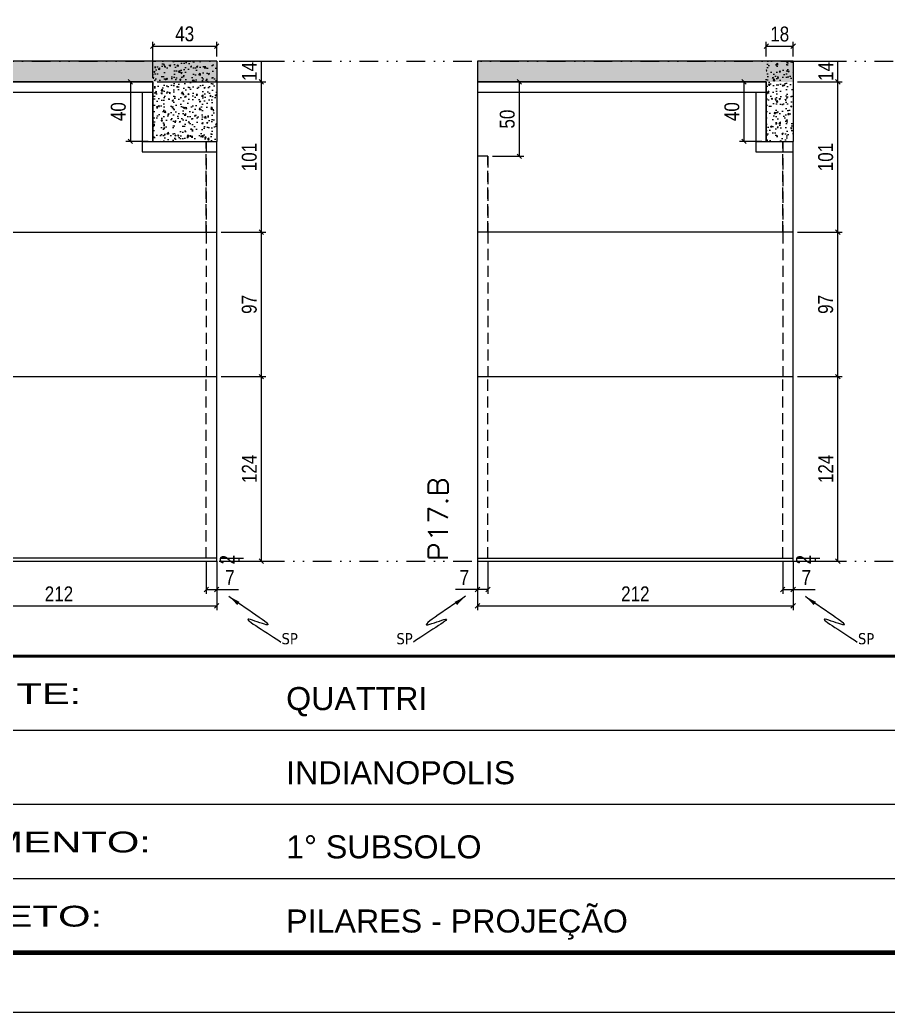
# Model space of a CAD drawing. Header units: millimetres. Extents: x 1945 to 8225, y 304 to 15137.
# Drawn here: x 7260 to 7843, y 6047 to 6714 of the extents above; entities that cross this region are included whole.
import ezdxf

# ---------------------------------------------------------------- set-up
doc = ezdxf.new("R2010")
doc.units = ezdxf.units.MM
for name, pattern in [('CONTINUO', [0]), ('DASHED', [0.75, 0.5, -0.25]), ('DIVIDE2', [0.625, 0.25, -0.125, 0, -0.125, 0, -0.125]), ('HIDDEN', [0.375, 0.25, -0.125])]:
    doc.linetypes.add(name, pattern=pattern)
for name, color, linetype in [('COTA', 241, 'Continuous'), ('Nível', 160, 'Continuous'), ('Painéis', 200, 'Continuous'), ('SARR_2.2x7', 40, 'Continuous'), ('texto', 7, 'Continuous')]:
    doc.layers.add(name, color=color, linetype=linetype)
for name, color, linetype, lineweight in [('Folhas', 255, 'Continuous', 9), ('SARRAFO DE PRESSAO', 251, 'DASHED', 9), ('Texto Seção', 7, 'Continuous', 15)]:
    doc.layers.add(name, color=color, linetype=linetype, lineweight=lineweight)
doc.styles.add('ARIAL', font='arial.ttf')
doc.styles.add('COTA TECNICA', font='techl___.ttf', dxfattribs={"height": 10})
doc.styles.add('REGUA-120', font='ROMANS.shx', dxfattribs={"height": 15})
doc.styles.get("Standard").update_dxf_attribs({"font": 'arial.ttf'})
doc.styles.add('Tecnologia', font='')
doc.styles.get('Tecnologia').set_extended_font_data('Forgotten Futurist')
doc.dimstyles.new('PAINEL', dxfattribs={"dimtxt": 10, "dimasz": 3, "dimexe": 3, "dimexo": 3, "dimgap": 3, "dimtad": 1, "dimdec": 1, "dimzin": 12, "dimdsep": 46, "dimtxsty": 'COTA TECNICA', "dimblk1": 'OBLIQUE', "dimblk2": 'OBLIQUE', "dimsah": 1, "dimcen": 0.9, "dimclrd": 4, "dimclre": 4, "dimclrt": 240, "dimadec": 1, "dimazin": 3, "dimtfac": 1, "dimtdec": 1, "dimtmove": 0, "dimatfit": 3, "dimfxl": 1, "dimtolj": 1, "dimtzin": 12, "dimarcsym": 0})
doc.dimstyles.new('PAINEL-NOVA', dxfattribs={"dimtxt": 10, "dimasz": 3, "dimexe": 3, "dimexo": 3, "dimgap": 3, "dimtad": 1, "dimdec": 1, "dimzin": 12, "dimdsep": 46, "dimtxsty": 'COTA TECNICA', "dimblk1": 'OBLIQUE', "dimblk2": 'OBLIQUE', "dimsah": 1, "dimcen": 0.9, "dimclrd": 4, "dimclre": 4, "dimclrt": 240, "dimadec": 1, "dimazin": 3, "dimtfac": 1, "dimtdec": 1, "dimtix": 1, "dimtmove": 0, "dimatfit": 3, "dimfxl": 1, "dimtolj": 1, "dimtzin": 12, "dimarcsym": 0})
doc.dimstyles.get("Standard").update_dxf_attribs({"dimtxt": 0.18, "dimasz": 0.18, "dimexe": 0.18, "dimexo": 0.0625, "dimgap": 0.09, "dimtad": 0, "dimtih": 1, "dimtoh": 1, "dimdec": 4, "dimzin": 0, "dimdsep": 46, "dimtxsty": 'Standard', "dimcen": 0.09, "dimadec": 0, "dimazin": 0, "dimtfac": 1, "dimtdec": 4, "dimtofl": 0, "dimtmove": 0, "dimatfit": 3, "dimfxl": 1, "dimtolj": 1, "dimtzin": 0, "dimarcsym": 0})
pattern_1 = [(51, (10485.418, 9083.2484), (9.121755, -0.637855), [0.9525, -10.4775]), (356, (10485.418, 9083.248), (-1.928623, 9.520633), [0.762, -8.38203]), (101.45144, (10486.178, 9083.195), (7.193132, 8.882778), [0.8095, -8.904512]), (47.1842, (10485.373, 9085.788), (13.588575, -1.865247), [1.42875, -15.71625]), (97.63556, (10486.506, 9085.633), (11.65249, 12.576586), [1.21425, -13.35678]), (352.18415, (10485.373, 9085.788), (11.65249, 12.576586), [1.143, -12.572987]), (22, (10486.654, 9085.175), (7.668804, -4.98018), [0.9525, -10.4775]), (327, (10486.654, 9085.175), (2.928905, 9.261925), [0.762, -8.382]), (72.45145, (10487.293, 9084.76), (10.597708, 4.281746), [0.8095, -8.904497]), (38.5, (10485.4177, 9083.2484), (0.0806222, 4.2298032), [0, -8.2804, 0, -8.509, 0, -8.41375]), (8.5, (10485.4177, 9083.2484), (3.2530547, 5.066574), [0, -4.8514, 0, -8.0899, 0, -3.20675]), (328.5, (10482.586, 9083.199), (6.7834962, -0.1680745), [0, -3.175, 0, -9.906, 0, -13.1445]), (318.5, (10481.316, 9083.177), (7.383143, 1.4003915), [0, -4.1275, 0, -6.5786, 0, -9.3345])]
pattern_2 = [(51, (10430.653, 9083.2484), (9.121755, -0.637855), [0.9525, -10.4775]), (356, (10430.653, 9083.248), (-1.928623, 9.520633), [0.762, -8.38203]), (101.45144, (10431.413, 9083.195), (7.193132, 8.882778), [0.8095, -8.904512]), (47.1842, (10430.609, 9085.788), (13.588575, -1.865247), [1.42875, -15.71625]), (97.63556, (10431.741, 9085.633), (11.65249, 12.576586), [1.21425, -13.35678]), (352.18415, (10430.609, 9085.788), (11.65249, 12.576586), [1.143, -12.572987]), (22, (10431.89, 9085.175), (7.668804, -4.98018), [0.9525, -10.4775]), (327, (10431.89, 9085.175), (2.928905, 9.261925), [0.762, -8.382]), (72.45145, (10432.529, 9084.76), (10.597708, 4.281746), [0.8095, -8.904497]), (38.5, (10430.6532, 9083.2484), (0.0806222, 4.2298032), [0, -8.2804, 0, -8.509, 0, -8.41375]), (8.5, (10430.653, 9083.2484), (3.2530547, 5.066574), [0, -4.8514, 0, -8.0899, 0, -3.20675]), (328.5, (10427.8215, 9083.199), (6.7834962, -0.1680745), [0, -3.175, 0, -9.906, 0, -13.1445]), (318.5, (10426.552, 9083.177), (7.383143, 1.400391), [0, -4.1275, 0, -6.5786, 0, -9.3345])]

# ---------------------------------------------------------------- blocks, each defined once
blk = doc.blocks.new('9999999999')
at = {"color": 30, "linetype": 'CONTINUO'}
for p, q in [((98564.56, 34379.64), (99583.98, 34379.64)), ((98564.56, 34329.83), (99487.98, 34329.83)), ((98564.56, 34280.02), (99487.98, 34280.02))]:
    blk.add_line(p, q, dxfattribs=at)
at = {"color": 30, "linetype": 'CONTINUO', "const_width": 2}
blk.add_lwpolyline([(99583.98, 34230.21), (99583.98, 34414.45, 0.414214), (99568.98, 34429.45), (98228.98, 34429.45, 0.414214), (98213.98, 34414.45), (98213.98, 34245.21, 0.414214), (98228.98, 34230.21), (99583.98, 34230.21)], format="xyb", dxfattribs=at)
at = {"layer": 'Folhas'}
blk.add_lwpolyline([(98138.98, 34190.21), (99623.98, 34190.21), (99623.98, 35240.21), (98138.98, 35240.21)], close=True, dxfattribs=at)
at = {"layer": 'Folhas', "color": 30, "const_width": 3}
blk.add_lwpolyline([(98213.98, 34230.21), (99583.98, 34230.21), (99583.98, 35200.21), (98213.98, 35200.21)], close=True, dxfattribs=at)
at = {"color": 7, "linetype": 'Continuous', "ltscale": 5, "style": 'ARIAL'}
for s, height, p in [('QUATTRI', 15.483, (98837.68, 34393.13)), ('INDIANOPOLIS', 15.4829, (98837.68, 34343.32)), ('1° SUBSOLO', 15.483, (98837.68, 34293.51)), ('PILARES - PROJEÇÃO', 15.4829, (98837.68, 34243.7))]:
    blk.add_text(s, height=height, dxfattribs=at).set_placement(p)
at = {"layer": 'Folhas', "color": 7, "style": 'Tecnologia', "width": 1.5}
for s, p in [('CLIENTE:', (98573.65, 34397.17)), ('PAVIMENTO:', (98573.65, 34297.5)), ('PROJETO:', (98573.65, 34247.69))]:
    blk.add_text(s, height=14, dxfattribs=at).set_placement(p)
blk = doc.blocks.new('*D167')
at = {"layer": 'COTA', "color": 4, "linetype": 'Continuous', "lineweight": -2, "ltscale": 30, "transparency": 16777216}
for p, q in [((7395.42, 6352.05), (7410.42, 6352.05)), ((7395.42, 6350.05), (7410.42, 6350.05)), ((7407.42, 6350.05), (7407.42, 6352.05))]:
    blk.add_line(p, q, dxfattribs=at)
at = {"layer": 'Defpoints', "color": 0, "linetype": 'Continuous', "ltscale": 30, "transparency": 16777216}
for p in [(7392.42, 6352.05), (7392.42, 6350.05), (7407.42, 6352.05)]:
    blk.add_point(p, dxfattribs=at)
at = {"layer": 'COTA', "color": 240, "linetype": 'Continuous', "ltscale": 30, "transparency": 16777216, "insert": (7399.42, 6351.05), "char_height": 10, "attachment_point": 5, "rotation": 90, "style": 'COTA TECNICA'}
blk.add_mtext('\\A1;2', dxfattribs=at)
blk = doc.blocks.new('_Oblique')
at = {"color": 0, "linetype": 'ByBlock', "lineweight": -2}
blk.add_line((-0.5, -0.5), (0.5, 0.5), dxfattribs=at)
blk = doc.blocks.new('*D168')
at = {"layer": 'COTA', "color": 4, "linetype": 'Continuous', "lineweight": -2, "ltscale": 30, "transparency": 16777216}
for p, q in [((7395.42, 6571.05), (7425.42, 6571.05)), ((7422.42, 6474.05), (7422.42, 6571.05)), ((7395.42, 6474.05), (7425.42, 6474.05))]:
    blk.add_line(p, q, dxfattribs=at)
at = {"layer": 'Defpoints', "color": 0, "linetype": 'Continuous', "ltscale": 30, "transparency": 16777216}
for p in [(7392.42, 6571.05), (7422.42, 6571.05), (7392.42, 6474.05)]:
    blk.add_point(p, dxfattribs=at)
at = {"layer": 'COTA', "color": 4, "linetype": 'Continuous', "lineweight": -2, "ltscale": 30, "transparency": 16777216, "xscale": 3, "yscale": 3, "zscale": 3}
for p, rotation in [((7422.42, 6571.05), 90), ((7422.42, 6474.05), 270)]:
    blk.add_blockref('_Oblique', p, dxfattribs=dict(at, rotation=rotation))
at = {"layer": 'COTA', "color": 240, "linetype": 'Continuous', "ltscale": 30, "transparency": 16777216, "insert": (7414.32, 6522.55), "char_height": 10, "attachment_point": 5, "rotation": 90, "style": 'COTA TECNICA'}
blk.add_mtext('\\A1;97', dxfattribs=at)
blk = doc.blocks.new('*D169')
at = {"layer": 'COTA', "color": 4, "linetype": 'Continuous', "lineweight": -2, "ltscale": 30, "transparency": 16777216}
for p, q in [((7352.42, 6672.05), (7425.42, 6672.05)), ((7422.42, 6571.05), (7422.42, 6672.05)), ((7395.42, 6571.05), (7425.42, 6571.05))]:
    blk.add_line(p, q, dxfattribs=at)
at = {"layer": 'Defpoints', "color": 0, "linetype": 'Continuous', "ltscale": 30, "transparency": 16777216}
for p in [(7349.42, 6672.05), (7422.42, 6672.05), (7392.42, 6571.05)]:
    blk.add_point(p, dxfattribs=at)
at = {"layer": 'COTA', "color": 4, "linetype": 'Continuous', "lineweight": -2, "ltscale": 30, "transparency": 16777216, "xscale": 3, "yscale": 3, "zscale": 3}
for p, rotation in [((7422.42, 6672.05), 90), ((7422.42, 6571.05), 270)]:
    blk.add_blockref('_Oblique', p, dxfattribs=dict(at, rotation=rotation))
at = {"layer": 'COTA', "color": 240, "linetype": 'Continuous', "ltscale": 30, "transparency": 16777216, "insert": (7414.32, 6621.55), "char_height": 10, "attachment_point": 5, "rotation": 90, "style": 'COTA TECNICA'}
blk.add_mtext('\\A1;101', dxfattribs=at)
blk = doc.blocks.new('*D170')
at = {"layer": 'COTA', "color": 4, "linetype": 'Continuous', "lineweight": -2, "ltscale": 30, "transparency": 16777216}
for p, q in [((7395.42, 6686.05), (7425.42, 6686.05)), ((7422.42, 6672.05), (7422.42, 6686.05)), ((7352.42, 6672.05), (7425.42, 6672.05))]:
    blk.add_line(p, q, dxfattribs=at)
at = {"layer": 'Defpoints', "color": 0, "linetype": 'Continuous', "ltscale": 30, "transparency": 16777216}
for p in [(7392.42, 6686.05), (7422.42, 6686.05), (7349.42, 6672.05)]:
    blk.add_point(p, dxfattribs=at)
at = {"layer": 'COTA', "color": 240, "linetype": 'Continuous', "ltscale": 30, "transparency": 16777216, "insert": (7414.34, 6679.05), "char_height": 10, "attachment_point": 5, "rotation": 90, "style": 'COTA TECNICA'}
blk.add_mtext('\\A1;14', dxfattribs=at)
blk = doc.blocks.new('*D171')
at = {"layer": 'COTA', "color": 4, "linetype": 'Continuous', "lineweight": -2, "ltscale": 30, "transparency": 16777216}
for p, q in [((7395.42, 6474.05), (7425.42, 6474.05)), ((7422.42, 6350.05), (7422.42, 6474.05)), ((7395.42, 6350.05), (7425.42, 6350.05))]:
    blk.add_line(p, q, dxfattribs=at)
at = {"layer": 'Defpoints', "color": 0, "linetype": 'Continuous', "ltscale": 30, "transparency": 16777216}
for p in [(7392.42, 6474.05), (7422.42, 6474.05), (7392.42, 6350.05)]:
    blk.add_point(p, dxfattribs=at)
at = {"layer": 'COTA', "color": 4, "linetype": 'Continuous', "lineweight": -2, "ltscale": 30, "transparency": 16777216, "xscale": 3, "yscale": 3, "zscale": 3}
for p, rotation in [((7422.42, 6474.05), 90), ((7422.42, 6350.05), 270)]:
    blk.add_blockref('_Oblique', p, dxfattribs=dict(at, rotation=rotation))
at = {"layer": 'COTA', "color": 240, "linetype": 'Continuous', "ltscale": 30, "transparency": 16777216, "insert": (7414.34, 6412.05), "char_height": 10, "attachment_point": 5, "rotation": 90, "style": 'COTA TECNICA'}
blk.add_mtext('\\A1;124', dxfattribs=at)
blk = doc.blocks.new('*D172')
at = {"layer": 'COTA', "color": 4, "linetype": 'Continuous', "lineweight": -2, "ltscale": 30, "transparency": 16777216}
for p, q in [((7180.42, 6347.05), (7180.42, 6317.05)), ((7392.42, 6347.05), (7392.42, 6317.05)), ((7180.42, 6320.05), (7392.42, 6320.05))]:
    blk.add_line(p, q, dxfattribs=at)
at = {"layer": 'Defpoints', "color": 0, "linetype": 'Continuous', "ltscale": 30, "transparency": 16777216}
for p in [(7180.42, 6350.05), (7392.42, 6350.05), (7392.42, 6320.05)]:
    blk.add_point(p, dxfattribs=at)
at = {"layer": 'COTA', "color": 4, "linetype": 'Continuous', "lineweight": -2, "ltscale": 30, "transparency": 16777216, "xscale": 3, "yscale": 3, "zscale": 3, "rotation": 180}
blk.add_blockref('_Oblique', (7180.42, 6320.05), dxfattribs=at)
at = {"layer": 'COTA', "color": 4, "linetype": 'Continuous', "lineweight": -2, "ltscale": 30, "transparency": 16777216, "xscale": 3, "yscale": 3, "zscale": 3}
blk.add_blockref('_Oblique', (7392.42, 6320.05), dxfattribs=at)
at = {"layer": 'COTA', "color": 240, "linetype": 'Continuous', "ltscale": 30, "transparency": 16777216, "insert": (7286.42, 6328.11), "char_height": 10, "attachment_point": 5, "style": 'COTA TECNICA'}
blk.add_mtext('\\A1;212', dxfattribs=at)
blk = doc.blocks.new('*D27')
at = {"layer": 'COTA', "color": 4, "linetype": 'ByBlock', "lineweight": -2, "transparency": 16777216}
for p, q in [((131596.05, 29930.75), (131596.05, 29908.67)), ((131603.05, 29930.68), (131603.05, 29908.67)), ((131596.05, 29911.67), (131603.05, 29911.67)), ((131603.05, 29911.67), (131617.78, 29911.67))]:
    blk.add_line(p, q, dxfattribs=at)
at = {"layer": 'Defpoints', "color": 0, "linetype": 'ByBlock', "transparency": 16777216}
for p in [(131596.05, 29933.75), (131603.05, 29933.68), (131603.05, 29911.67)]:
    blk.add_point(p, dxfattribs=at)
at = {"layer": 'COTA', "color": 4, "linetype": 'ByBlock', "lineweight": -2, "transparency": 16777216, "xscale": 3, "yscale": 3, "zscale": 3, "rotation": 180}
blk.add_blockref('_Oblique', (131596.05, 29911.67), dxfattribs=at)
at = {"layer": 'COTA', "color": 4, "linetype": 'ByBlock', "lineweight": -2, "transparency": 16777216, "xscale": 3, "yscale": 3, "zscale": 3}
blk.add_blockref('_Oblique', (131603.05, 29911.67), dxfattribs=at)
at = {"layer": 'COTA', "color": 240, "linetype": 'ByBlock', "transparency": 16777216, "insert": (131611.91, 29919.74), "char_height": 10, "attachment_point": 5, "style": 'COTA TECNICA'}
blk.add_mtext('\\A1;7', dxfattribs=at)
blk = doc.blocks.new('*D173')
at = {"layer": 'COTA', "color": 4, "linetype": 'Continuous', "lineweight": -2, "ltscale": 30, "transparency": 16777216}
for p, q in [((7782.65, 6352.05), (7797.65, 6352.05)), ((7782.65, 6350.05), (7797.65, 6350.05)), ((7794.65, 6350.05), (7794.65, 6352.05))]:
    blk.add_line(p, q, dxfattribs=at)
at = {"layer": 'Defpoints', "color": 0, "linetype": 'Continuous', "ltscale": 30, "transparency": 16777216}
for p in [(7779.65, 6352.05), (7779.65, 6350.05), (7794.65, 6352.05)]:
    blk.add_point(p, dxfattribs=at)
at = {"layer": 'COTA', "color": 240, "linetype": 'Continuous', "ltscale": 30, "transparency": 16777216, "insert": (7786.65, 6351.05), "char_height": 10, "attachment_point": 5, "rotation": 90, "style": 'COTA TECNICA'}
blk.add_mtext('\\A1;2', dxfattribs=at)
blk = doc.blocks.new('*D174')
at = {"layer": 'COTA', "color": 4, "linetype": 'Continuous', "lineweight": -2, "ltscale": 30, "transparency": 16777216}
for p, q in [((7782.65, 6571.05), (7812.65, 6571.05)), ((7809.65, 6474.05), (7809.65, 6571.05)), ((7782.65, 6474.05), (7812.65, 6474.05))]:
    blk.add_line(p, q, dxfattribs=at)
at = {"layer": 'Defpoints', "color": 0, "linetype": 'Continuous', "ltscale": 30, "transparency": 16777216}
for p in [(7779.65, 6571.05), (7809.65, 6571.05), (7779.65, 6474.05)]:
    blk.add_point(p, dxfattribs=at)
at = {"layer": 'COTA', "color": 4, "linetype": 'Continuous', "lineweight": -2, "ltscale": 30, "transparency": 16777216, "xscale": 3, "yscale": 3, "zscale": 3}
for p, rotation in [((7809.65, 6571.05), 90), ((7809.65, 6474.05), 270)]:
    blk.add_blockref('_Oblique', p, dxfattribs=dict(at, rotation=rotation))
at = {"layer": 'COTA', "color": 240, "linetype": 'Continuous', "ltscale": 30, "transparency": 16777216, "insert": (7801.55, 6522.55), "char_height": 10, "attachment_point": 5, "rotation": 90, "style": 'COTA TECNICA'}
blk.add_mtext('\\A1;97', dxfattribs=at)
blk = doc.blocks.new('*D175')
at = {"layer": 'COTA', "color": 4, "linetype": 'Continuous', "lineweight": -2, "ltscale": 30, "transparency": 16777216}
for p, q in [((7782.65, 6672.05), (7812.65, 6672.05)), ((7809.65, 6571.05), (7809.65, 6672.05)), ((7782.65, 6571.05), (7812.65, 6571.05))]:
    blk.add_line(p, q, dxfattribs=at)
at = {"layer": 'Defpoints', "color": 0, "linetype": 'Continuous', "ltscale": 30, "transparency": 16777216}
for p in [(7779.65, 6672.05), (7809.65, 6672.05), (7779.65, 6571.05)]:
    blk.add_point(p, dxfattribs=at)
at = {"layer": 'COTA', "color": 4, "linetype": 'Continuous', "lineweight": -2, "ltscale": 30, "transparency": 16777216, "xscale": 3, "yscale": 3, "zscale": 3}
for p, rotation in [((7809.65, 6672.05), 90), ((7809.65, 6571.05), 270)]:
    blk.add_blockref('_Oblique', p, dxfattribs=dict(at, rotation=rotation))
at = {"layer": 'COTA', "color": 240, "linetype": 'Continuous', "ltscale": 30, "transparency": 16777216, "insert": (7801.55, 6621.55), "char_height": 10, "attachment_point": 5, "rotation": 90, "style": 'COTA TECNICA'}
blk.add_mtext('\\A1;101', dxfattribs=at)
blk = doc.blocks.new('*D176')
at = {"layer": 'COTA', "color": 4, "linetype": 'Continuous', "lineweight": -2, "ltscale": 30, "transparency": 16777216}
for p, q in [((7782.65, 6686.05), (7812.65, 6686.05)), ((7809.65, 6672.05), (7809.65, 6686.05)), ((7782.65, 6672.05), (7812.65, 6672.05))]:
    blk.add_line(p, q, dxfattribs=at)
at = {"layer": 'Defpoints', "color": 0, "linetype": 'Continuous', "ltscale": 30, "transparency": 16777216}
for p in [(7779.65, 6686.05), (7809.65, 6686.05), (7779.65, 6672.05)]:
    blk.add_point(p, dxfattribs=at)
at = {"layer": 'COTA', "color": 240, "linetype": 'Continuous', "ltscale": 30, "transparency": 16777216, "insert": (7801.58, 6679.05), "char_height": 10, "attachment_point": 5, "rotation": 90, "style": 'COTA TECNICA'}
blk.add_mtext('\\A1;14', dxfattribs=at)
blk = doc.blocks.new('*D177')
at = {"layer": 'COTA', "color": 4, "linetype": 'Continuous', "lineweight": -2, "ltscale": 30, "transparency": 16777216}
for p, q in [((7782.65, 6474.05), (7812.65, 6474.05)), ((7809.65, 6350.05), (7809.65, 6474.05)), ((7782.65, 6350.05), (7812.65, 6350.05))]:
    blk.add_line(p, q, dxfattribs=at)
at = {"layer": 'Defpoints', "color": 0, "linetype": 'Continuous', "ltscale": 30, "transparency": 16777216}
for p in [(7779.65, 6474.05), (7809.65, 6474.05), (7779.65, 6350.05)]:
    blk.add_point(p, dxfattribs=at)
at = {"layer": 'COTA', "color": 4, "linetype": 'Continuous', "lineweight": -2, "ltscale": 30, "transparency": 16777216, "xscale": 3, "yscale": 3, "zscale": 3}
for p, rotation in [((7809.65, 6474.05), 90), ((7809.65, 6350.05), 270)]:
    blk.add_blockref('_Oblique', p, dxfattribs=dict(at, rotation=rotation))
at = {"layer": 'COTA', "color": 240, "linetype": 'Continuous', "ltscale": 30, "transparency": 16777216, "insert": (7801.58, 6412.05), "char_height": 10, "attachment_point": 5, "rotation": 90, "style": 'COTA TECNICA'}
blk.add_mtext('\\A1;124', dxfattribs=at)
blk = doc.blocks.new('*D178')
at = {"layer": 'COTA', "color": 4, "linetype": 'Continuous', "lineweight": -2, "ltscale": 30, "transparency": 16777216}
for p, q in [((7567.65, 6347.05), (7567.65, 6317.05)), ((7779.65, 6347.05), (7779.65, 6317.05)), ((7567.65, 6320.05), (7779.65, 6320.05))]:
    blk.add_line(p, q, dxfattribs=at)
at = {"layer": 'Defpoints', "color": 0, "linetype": 'Continuous', "ltscale": 30, "transparency": 16777216}
for p in [(7567.65, 6350.05), (7779.65, 6350.05), (7779.65, 6320.05)]:
    blk.add_point(p, dxfattribs=at)
at = {"layer": 'COTA', "color": 4, "linetype": 'Continuous', "lineweight": -2, "ltscale": 30, "transparency": 16777216, "xscale": 3, "yscale": 3, "zscale": 3, "rotation": 180}
blk.add_blockref('_Oblique', (7567.65, 6320.05), dxfattribs=at)
at = {"layer": 'COTA', "color": 4, "linetype": 'Continuous', "lineweight": -2, "ltscale": 30, "transparency": 16777216, "xscale": 3, "yscale": 3, "zscale": 3}
blk.add_blockref('_Oblique', (7779.65, 6320.05), dxfattribs=at)
at = {"layer": 'COTA', "color": 240, "linetype": 'Continuous', "ltscale": 30, "transparency": 16777216, "insert": (7673.65, 6328.11), "char_height": 10, "attachment_point": 5, "style": 'COTA TECNICA'}
blk.add_mtext('\\A1;212', dxfattribs=at)
blk = doc.blocks.new('*D25')
at = {"layer": 'COTA', "color": 4, "linetype": 'ByBlock', "lineweight": -2, "transparency": 16777216}
for p, q in [((4967.62, 7361.82), (4967.62, 7339.8)), ((4974.62, 7361.82), (4974.62, 7339.8)), ((4967.62, 7342.8), (4952.89, 7342.8)), ((4974.62, 7342.8), (4967.62, 7342.8))]:
    blk.add_line(p, q, dxfattribs=at)
at = {"layer": 'Defpoints', "color": 0, "linetype": 'ByBlock', "transparency": 16777216}
for p in [(4967.62, 7364.82), (4974.62, 7364.82), (4967.62, 7342.8)]:
    blk.add_point(p, dxfattribs=at)
at = {"layer": 'COTA', "color": 4, "linetype": 'ByBlock', "lineweight": -2, "transparency": 16777216, "xscale": 3, "yscale": 3, "zscale": 3, "rotation": 180}
blk.add_blockref('_Oblique', (4967.62, 7342.8), dxfattribs=at)
at = {"layer": 'COTA', "color": 4, "linetype": 'ByBlock', "lineweight": -2, "transparency": 16777216, "xscale": 3, "yscale": 3, "zscale": 3}
blk.add_blockref('_Oblique', (4974.62, 7342.8), dxfattribs=at)
at = {"layer": 'COTA', "color": 240, "linetype": 'ByBlock', "transparency": 16777216, "insert": (4958.75, 7350.87), "char_height": 10, "attachment_point": 5, "style": 'COTA TECNICA'}
blk.add_mtext('\\A1;7', dxfattribs=at)
blk = doc.blocks.new('*D187')
at = {"layer": 'COTA', "color": 4, "linetype": 'Continuous', "lineweight": -2, "ltscale": 30, "transparency": 16777216}
for p, q in [((7346.42, 6672.05), (7331.42, 6672.05)), ((7334.42, 6672.05), (7334.42, 6632.05)), ((7346.42, 6632.05), (7331.42, 6632.05))]:
    blk.add_line(p, q, dxfattribs=at)
at = {"layer": 'Defpoints', "color": 0, "linetype": 'Continuous', "ltscale": 30, "transparency": 16777216}
for p in [(7349.42, 6672.05), (7334.42, 6632.05), (7349.42, 6632.05)]:
    blk.add_point(p, dxfattribs=at)
at = {"layer": 'COTA', "color": 4, "linetype": 'Continuous', "lineweight": -2, "ltscale": 30, "transparency": 16777216, "xscale": 3, "yscale": 3, "zscale": 3}
for p, rotation in [((7334.42, 6672.05), 90), ((7334.42, 6632.05), 270)]:
    blk.add_blockref('_Oblique', p, dxfattribs=dict(at, rotation=rotation))
at = {"layer": 'COTA', "color": 240, "linetype": 'Continuous', "ltscale": 30, "transparency": 16777216, "insert": (7326.32, 6652.05), "char_height": 10, "attachment_point": 5, "rotation": 90, "style": 'COTA TECNICA'}
blk.add_mtext('\\A1;40', dxfattribs=at)
blk = doc.blocks.new('*D188')
at = {"layer": 'COTA', "color": 4, "linetype": 'Continuous', "lineweight": -2, "ltscale": 30, "transparency": 16777216}
for p, q in [((7349.42, 6675.05), (7349.42, 6699.05)), ((7349.42, 6696.05), (7392.42, 6696.05)), ((7392.42, 6689.05), (7392.42, 6699.05))]:
    blk.add_line(p, q, dxfattribs=at)
at = {"layer": 'Defpoints', "color": 0, "linetype": 'Continuous', "ltscale": 30, "transparency": 16777216}
for p in [(7392.42, 6696.05), (7392.42, 6686.05), (7349.42, 6672.05)]:
    blk.add_point(p, dxfattribs=at)
at = {"layer": 'COTA', "color": 4, "linetype": 'Continuous', "lineweight": -2, "ltscale": 30, "transparency": 16777216, "xscale": 3, "yscale": 3, "zscale": 3, "rotation": 180}
blk.add_blockref('_Oblique', (7349.42, 6696.05), dxfattribs=at)
at = {"layer": 'COTA', "color": 4, "linetype": 'Continuous', "lineweight": -2, "ltscale": 30, "transparency": 16777216, "xscale": 3, "yscale": 3, "zscale": 3}
blk.add_blockref('_Oblique', (7392.42, 6696.05), dxfattribs=at)
at = {"layer": 'COTA', "color": 240, "linetype": 'Continuous', "ltscale": 30, "transparency": 16777216, "insert": (7370.92, 6704.27), "char_height": 10, "attachment_point": 5, "style": 'COTA TECNICA'}
blk.add_mtext('\\A1;43', dxfattribs=at)
blk = doc.blocks.new('*D189')
at = {"layer": 'COTA', "color": 4, "linetype": 'Continuous', "lineweight": -2, "ltscale": 30, "transparency": 16777216}
for p, q in [((7758.65, 6672.05), (7743.65, 6672.05)), ((7746.65, 6672.05), (7746.65, 6632.05)), ((7758.65, 6632.05), (7743.65, 6632.05))]:
    blk.add_line(p, q, dxfattribs=at)
at = {"layer": 'Defpoints', "color": 0, "linetype": 'Continuous', "ltscale": 30, "transparency": 16777216}
for p in [(7761.65, 6672.05), (7746.65, 6632.05), (7761.65, 6632.05)]:
    blk.add_point(p, dxfattribs=at)
at = {"layer": 'COTA', "color": 4, "linetype": 'Continuous', "lineweight": -2, "ltscale": 30, "transparency": 16777216, "xscale": 3, "yscale": 3, "zscale": 3}
for p, rotation in [((7746.65, 6672.05), 90), ((7746.65, 6632.05), 270)]:
    blk.add_blockref('_Oblique', p, dxfattribs=dict(at, rotation=rotation))
at = {"layer": 'COTA', "color": 240, "linetype": 'Continuous', "ltscale": 30, "transparency": 16777216, "insert": (7738.55, 6652.05), "char_height": 10, "attachment_point": 5, "rotation": 90, "style": 'COTA TECNICA'}
blk.add_mtext('\\A1;40', dxfattribs=at)
blk = doc.blocks.new('*D190')
at = {"layer": 'COTA', "color": 4, "linetype": 'Continuous', "lineweight": -2, "ltscale": 30, "transparency": 16777216}
for p, q in [((7761.65, 6689.05), (7761.65, 6699.05)), ((7761.65, 6696.05), (7779.65, 6696.05)), ((7779.65, 6689.05), (7779.65, 6699.05))]:
    blk.add_line(p, q, dxfattribs=at)
at = {"layer": 'Defpoints', "color": 0, "linetype": 'Continuous', "ltscale": 30, "transparency": 16777216}
for p in [(7779.65, 6696.05), (7761.65, 6686.05), (7779.65, 6686.05)]:
    blk.add_point(p, dxfattribs=at)
at = {"layer": 'COTA', "color": 4, "linetype": 'Continuous', "lineweight": -2, "ltscale": 30, "transparency": 16777216, "xscale": 3, "yscale": 3, "zscale": 3, "rotation": 180}
blk.add_blockref('_Oblique', (7761.65, 6696.05), dxfattribs=at)
at = {"layer": 'COTA', "color": 4, "linetype": 'Continuous', "lineweight": -2, "ltscale": 30, "transparency": 16777216, "xscale": 3, "yscale": 3, "zscale": 3}
blk.add_blockref('_Oblique', (7779.65, 6696.05), dxfattribs=at)
at = {"layer": 'COTA', "color": 240, "linetype": 'Continuous', "ltscale": 30, "transparency": 16777216, "insert": (7770.65, 6704.14), "char_height": 10, "attachment_point": 5, "style": 'COTA TECNICA'}
blk.add_mtext('\\A1;18', dxfattribs=at)
blk = doc.blocks.new('*D1762')
at = {"layer": 'COTA', "color": 4, "lineweight": -2, "transparency": 16777216}
for p, q in [((7577.65, 6672.05), (7598.74, 6672.05)), ((7595.74, 6622.05), (7595.74, 6672.05)), ((7577.65, 6622.05), (7598.74, 6622.05))]:
    blk.add_line(p, q, dxfattribs=at)
at = {"layer": 'Defpoints', "color": 0, "transparency": 16777216}
for p in [(7574.65, 6672.05), (7595.74, 6672.05), (7574.65, 6622.05)]:
    blk.add_point(p, dxfattribs=at)
at = {"layer": 'COTA', "color": 4, "lineweight": -2, "transparency": 16777216, "xscale": 3, "yscale": 3, "zscale": 3}
for p, rotation in [((7595.74, 6672.05), 90), ((7595.74, 6622.05), 270)]:
    blk.add_blockref('_Oblique', p, dxfattribs=dict(at, rotation=rotation))
at = {"layer": 'COTA', "color": 240, "transparency": 16777216, "insert": (7587.63, 6647.05), "char_height": 10, "attachment_point": 5, "rotation": 90, "style": 'COTA TECNICA'}
blk.add_mtext('\\A1;50', dxfattribs=at)
blk = doc.blocks.new('sliptD')
at = {"layer": 'texto', "color": 0, "insert": (49.02, -55.13), "char_height": 7.5, "attachment_point": 5}
blk.add_mtext('\\fTahoma|b0|i0|c0|p34;\\C4;SP', dxfattribs=at)
at = {"layer": 'COTA', "linetype": 'ByBlock'}
dim = blk.add_linear_dim(base=(0, -22.02), p1=(-7, 0.07), p2=(0, 0), dimstyle='PAINEL-NOVA', override={"dimarcsym": 1}, dxfattribs=at)
dim.commit()
dim.dimension.update_dxf_attribs({"geometry": '*D27', "text_midpoint": (8.87, -13.94), "insert": (-131603.05, -29933.68)})
at = {"layer": 'COTA', "path_type": 1}
blk.add_leader([(8.21, -26.55), (33.31, -45.71), (21.61, -42.03), (43.08, -57.3)], dimstyle='Standard', override={"dimasz": 8}, dxfattribs=at)
blk = doc.blocks.new('SLIPTDD')
at = {"layer": 'COTA', "linetype": 'ByBlock'}
blk.add_blockref('sliptD', (0, 0), dxfattribs=at)
blk = doc.blocks.new('SLIPTEE')
at = {"layer": 'texto', "color": 0, "insert": (-49.02, -55.13), "char_height": 7.5, "attachment_point": 5}
blk.add_mtext('\\fTahoma|b0|i0|c0|p34;\\C4;SP', dxfattribs=at)
at = {"layer": 'COTA', "linetype": 'ByBlock'}
dim = blk.add_linear_dim(base=(0, -22.02), p1=(7, 0), p2=(0, 0), dimstyle='PAINEL-NOVA', override={"dimarcsym": 1}, dxfattribs=at)
dim.commit()
dim.dimension.update_dxf_attribs({"geometry": '*D25', "text_midpoint": (-8.87, -13.94), "insert": (-4967.62, -7364.82)})
at = {"layer": 'COTA', "path_type": 1}
blk.add_leader([(-8.21, -26.55), (-33.31, -45.71), (-21.61, -42.03), (-43.08, -57.3)], dimstyle='Standard', override={"dimasz": 8}, dxfattribs=at)

msp = doc.modelspace()

# ---------------------------------------------------------------- hatches: boundary and pattern name
at = {"layer": 'COTA', "linetype": 'Continuous', "ltscale": 30}
h = msp.add_hatch(dxfattribs=at)
h.set_pattern_fill('AR-CONC', color=256, scale=0.05, angle=1)
h.set_pattern_definition(pattern_1)
h.paths.add_polyline_path([(7392.42, 6686.05), (7180.42, 6686.05), (7180.42, 6672.05), (7392.42, 6672.05)])
h = msp.add_hatch(dxfattribs=at)
h.set_pattern_fill('AR-CONC', color=256, scale=0.05, angle=1)
h.set_pattern_definition(pattern_1)
h.paths.add_polyline_path([(7392.42, 6686.05), (7349.42, 6686.05), (7349.42, 6632.05), (7392.42, 6632.05)])
h = msp.add_hatch(dxfattribs=at)
h.set_pattern_fill('AR-CONC', color=256, scale=0.05, angle=1)
h.set_pattern_definition(pattern_2)
h.paths.add_polyline_path([(7779.65, 6686.05), (7567.65, 6686.05), (7567.65, 6672.05), (7779.65, 6672.05)])
h = msp.add_hatch(dxfattribs=at)
h.set_pattern_fill('AR-CONC', color=256, scale=0.05, angle=1)
h.set_pattern_definition(pattern_2)
h.paths.add_polyline_path([(7779.65, 6686.05), (7761.65, 6686.05), (7761.65, 6632.05), (7779.65, 6632.05)])

# ---------------------------------------------------------------- linework, layer by layer
for p, q in [((7392.42, 6686.05), (7392.42, 6632.05)), ((7779.65, 6686.05), (7779.65, 6632.05))]:
    msp.add_line(p, q, dxfattribs=at)
at = {"layer": 'COTA'}
msp.add_line((7574.65, 6622.05), (7567.65, 6622.05), dxfattribs=at)
at = {"layer": 'COTA', "linetype": 'Continuous', "ltscale": 30}
for points in [[(7392.42, 6686.05), (7180.42, 6686.05), (7180.42, 6672.05), (7349.42, 6672.05)], [(7779.65, 6686.05), (7567.65, 6686.05), (7567.65, 6672.05), (7761.65, 6672.05)]]:
    msp.add_lwpolyline(points, dxfattribs=at)
at = {"layer": 'Nível', "color": 4, "linetype": 'DIVIDE2', "ltscale": 50}
for p, q in [((7079.57, 6686.05), (8185.36, 6686.05)), ((7079.57, 6350.05), (8185.36, 6350.05))]:
    msp.add_line(p, q, dxfattribs=at)
at = {"layer": 'Painéis', "linetype": 'Continuous', "ltscale": 30}
msp.add_line((7567.65, 6672.05), (7567.65, 6350.05), dxfattribs=at)
for points in [[(7349.42, 6672.05), (7180.42, 6672.05)], [(7349.42, 6632.05), (7349.42, 6672.05)], [(7349.42, 6672.05), (7349.42, 6632.05)], [(7761.65, 6672.05), (7567.65, 6672.05)], [(7761.65, 6632.05), (7761.65, 6672.05)], [(7761.65, 6672.05), (7761.65, 6632.05)], [(7342.42, 6632.05), (7392.42, 6632.05)], [(7349.42, 6632.05), (7392.42, 6632.05)], [(7392.42, 6350.05), (7392.42, 6632.05)], [(7754.65, 6632.05), (7779.65, 6632.05)], [(7761.65, 6632.05), (7779.65, 6632.05)], [(7779.65, 6350.05), (7779.65, 6632.05)], [(7180.42, 6571.05), (7392.42, 6571.05)], [(7779.65, 6571.05), (7567.65, 6571.05)], [(7180.42, 6474.05), (7392.42, 6474.05)], [(7567.65, 6474.05), (7779.65, 6474.05)], [(7392.42, 6352.05), (7180.42, 6352.05)], [(7180.42, 6350.05), (7392.42, 6350.05)], [(7567.65, 6352.05), (7779.65, 6352.05)], [(7567.65, 6350.05), (7779.65, 6350.05)]]:
    msp.add_lwpolyline(points, dxfattribs=at)
at = {"layer": 'SARR_2.2x7', "linetype": 'Continuous', "ltscale": 30}
for p, q in [((7342.42, 6665.05), (7342.42, 6625.05)), ((7754.65, 6665.05), (7754.65, 6625.05))]:
    msp.add_line(p, q, dxfattribs=at)
at = {"layer": 'SARR_2.2x7', "linetype": 'HIDDEN', "ltscale": 30}
for p, q in [((7385.42, 6571.05), (7385.42, 6474.05)), ((7574.65, 6571.05), (7574.65, 6474.05)), ((7772.65, 6571.05), (7772.65, 6474.05))]:
    msp.add_line(p, q, dxfattribs=at)
at = {"layer": 'SARR_2.2x7', "linetype": 'ByBlock', "ltscale": 30}
for points in [[(7180.42, 6665.05), (7349.42, 6665.05)], [(7567.65, 6665.05), (7761.65, 6665.05)]]:
    msp.add_lwpolyline(points, dxfattribs=at)
at = {"layer": 'SARR_2.2x7', "linetype": 'Continuous', "ltscale": 30}
for points in [[(7342.42, 6632.05), (7349.42, 6632.05)], [(7754.65, 6632.05), (7761.65, 6632.05)], [(7342.42, 6625.05), (7392.42, 6625.05)], [(7754.65, 6625.05), (7779.65, 6625.05)]]:
    msp.add_lwpolyline(points, dxfattribs=at)
at = {"layer": 'SARR_2.2x7', "linetype": 'HIDDEN', "ltscale": 30}
for points in [[(7385.42, 6571.05), (7385.42, 6632.05), (7385.42, 6571.05)], [(7772.65, 6571.05), (7772.65, 6632.05), (7772.65, 6571.05)], [(7574.65, 6571.05), (7574.65, 6622.05), (7574.65, 6571.05)], [(7385.42, 6352.05), (7385.42, 6474.05)], [(7574.65, 6352.05), (7574.65, 6474.05)], [(7772.65, 6352.05), (7772.65, 6474.05)]]:
    msp.add_lwpolyline(points, dxfattribs=at)

# ---------------------------------------------------------------- block references
at = {"layer": 'COTA', "linetype": 'Continuous', "ltscale": 30}
for name, p in [('SLIPTDD', (7392.42, 6353.05)), ('SLIPTEE', (7567.65, 6353.05)), ('SLIPTDD', (7779.65, 6353.05))]:
    msp.add_blockref(name, p, dxfattribs=at)
at = {"layer": 'SARRAFO DE PRESSAO', "color": 6, "linetype": 'ByBlock'}
msp.add_blockref('9999999999', (-91398.62, -28143.12), dxfattribs=at)

# ---------------------------------------------------------------- texts
at = {"layer": 'Texto Seção', "style": 'REGUA-120', "width": 1.1}
msp.add_text('P17.B', height=13, rotation=90, dxfattribs=at).set_placement((7547.65, 6350.05))

# ---------------------------------------------------------------- dimensions: what is measured, and where the dimension line sits
at = {"layer": 'COTA', "linetype": 'Continuous', "ltscale": 30}
for base, p1, p2, picture, middle in [((7392.42, 6696.05), (7349.42, 6672.05), (7392.42, 6686.05), '*D188', (7370.92, 6704.27)), ((7779.65, 6696.05), (7761.65, 6686.05), (7779.65, 6686.05), '*D190', (7770.65, 6704.14)), ((7392.42, 6320.05), (7180.42, 6350.05), (7392.42, 6350.05), '*D172', (7286.42, 6328.11)), ((7779.65, 6320.05), (7567.65, 6350.05), (7779.65, 6350.05), '*D178', (7673.65, 6328.11))]:
    dim = msp.add_linear_dim(base=base, p1=p1, p2=p2, dimstyle='PAINEL-NOVA', dxfattribs=at)
    dim.commit()
    dim.dimension.update_dxf_attribs({"geometry": picture, "text_midpoint": middle})
for base, p1, p2, picture, middle in [((7422.42, 6686.05), (7349.42, 6672.05), (7392.42, 6686.05), '*D170', (7414.34, 6679.05)), ((7809.65, 6686.05), (7779.65, 6672.05), (7779.65, 6686.05), '*D176', (7801.58, 6679.05)), ((7334.42, 6632.05), (7349.42, 6672.05), (7349.42, 6632.05), '*D187', (7326.32, 6652.05)), ((7422.42, 6672.05), (7392.42, 6571.05), (7349.42, 6672.05), '*D169', (7414.32, 6621.55)), ((7746.65, 6632.05), (7761.65, 6672.05), (7761.65, 6632.05), '*D189', (7738.55, 6652.05)), ((7809.65, 6672.05), (7779.65, 6571.05), (7779.65, 6672.05), '*D175', (7801.55, 6621.55)), ((7422.42, 6571.05), (7392.42, 6474.05), (7392.42, 6571.05), '*D168', (7414.32, 6522.55)), ((7809.65, 6571.05), (7779.65, 6474.05), (7779.65, 6571.05), '*D174', (7801.55, 6522.55)), ((7422.42, 6474.05), (7392.42, 6350.05), (7392.42, 6474.05), '*D171', (7414.34, 6412.05)), ((7809.65, 6474.05), (7779.65, 6350.05), (7779.65, 6474.05), '*D177', (7801.58, 6412.05)), ((7407.42, 6352.05), (7392.42, 6350.05), (7392.42, 6352.05), '*D167', (7399.42, 6351.05)), ((7794.65, 6352.05), (7779.65, 6350.05), (7779.65, 6352.05), '*D173', (7786.65, 6351.05))]:
    dim = msp.add_linear_dim(base=base, p1=p1, p2=p2, angle=90, dimstyle='PAINEL-NOVA', dxfattribs=at)
    dim.commit()
    dim.dimension.update_dxf_attribs({"geometry": picture, "text_midpoint": middle})
at = {"layer": 'COTA'}
dim = msp.add_linear_dim(base=(7595.74, 6672.05), p1=(7574.65, 6622.05), p2=(7574.65, 6672.05), angle=90, dimstyle='PAINEL', dxfattribs=at)
dim.commit()
dim.dimension.update_dxf_attribs({"geometry": '*D1762', "text_midpoint": (7587.63, 6647.05)})

doc.saveas('drawing.dxf')
